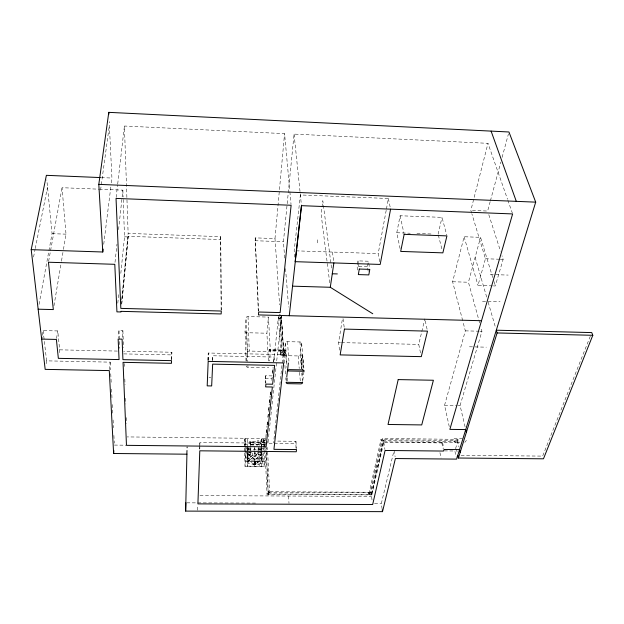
<?xml version="1.0" encoding="UTF-8"?>
<svg xmlns="http://www.w3.org/2000/svg" width="624" height="624" viewBox="0 0 624 624"><rect width="100%" height="100%" fill="white"/><g stroke="black" fill="none" stroke-linecap="round" stroke-linejoin="round"><path stroke-width="0.47" stroke-dasharray="3.12 2.34" d="M212.651 360.415L212.659 355.766L274.115 357.061L274.396 361.686M171.655 359.572L171.865 352.24L123.7 351.211M208.096 360.321L208.12 355.672M208.19 360.461L208.229 353.012L283.117 354.619L283.631 362.006M260.005 447.369L260.06 450.076M261.425 446.87L261.394 439.054L263.663 439.078L263.609 445.029M199.813 448.96L199.859 445.247M199.867 444.319L199.891 442.463L273.374 443.258M197.66 510.214L197.722 505.627M186.935 453.562L187.083 446.8M186.927 453.266L187.083 446.761M250.372 450.536L250.559 447.736M258.024 450.473L258.219 447.673M260.941 450.497L261.152 447.704M199.649 449.225L199.719 447.299M199.758 446.332L199.891 442.463M207.932 360.415L208.229 353.012M171.553 359.713L171.865 352.24M212.449 360.5L212.659 355.766M221.13 310.081L220.701 236.66L128.131 233.415L124.418 126.025L284.567 133.645L289.786 190.749M247.868 452.291L247.58 454.966L247.432 452.595L250.364 452.618L250.528 454.99L247.58 454.966M250.825 452.322L250.528 454.99M258.188 450.216L258.328 449.038L258.414 450.076M258.531 452.252L258.203 454.927L258.016 452.556L260.933 452.587L261.136 454.951L261.479 452.283M250.544 449.865L250.653 449.101L250.723 450.138M246.02 361.093L245.053 331.352L246.051 317.889A1.88 1.373 -1.9 0 1 248.024 316.555L268.429 317.086L270.403 351.515L269.459 361.023M258.266 311.064L255.185 237.869L274.989 238.571L279.607 304.894M246.542 361.07L247.213 352.396L246.051 317.889M244.491 447.049L244.842 438.867L247.447 438.898L248.141 461.159M264.202 450.676L264.693 461.308L264.147 466.549L245.045 466.393L245.489 461.136L244.842 438.867M247.627 447.704L247.478 449.459L250.403 449.491M247.393 459.428L248.079 453.983L247.393 459.428L254.062 464.552L254.787 459.124L254.062 464.552M259.88 452.462L262.057 453.976L261.526 459.233L254.701 464.669L247.588 463.359L248.048 458.102L255.2 459.42L262.244 458.227L261.713 463.476L254.701 464.669L247.463 459.108L247.915 453.843L250.208 452.205M248.937 449.475L249.093 447.72M369.135 494.653L369.01 492.242L268.359 491.728L268.226 492.905L268.297 494.442L371.654 494.933L371.475 492.523L368.839 492.515L369.135 494.653L371.771 494.668M274.989 238.571L284.567 133.645M122.265 337.272L122.881 330.712L118.966 330.619L118.24 338.122M254.381 449.951L254.709 446.441L254.803 448.921L256.253 449.935M254.639 450.676L254.311 454.186L247.463 459.108M254.249 466.658L254.171 464.677L254.881 464.233L259.288 464.233L259.155 465.527L260.918 462.922L259.678 460.278L259.561 461.464L254.584 461.705L254.179 464.755M268.429 360.984L266.908 333.216L268.429 317.086M254.701 464.669L255.2 459.42L262.057 453.976M255.302 464.568L255.801 459.319L262.111 454.303L261.581 459.56L255.302 464.568L255.801 459.319M121.672 299.738L128.131 233.415M121.696 303.646L128.224 236.324L220.568 239.53M121.719 304.262L128.224 236.324M265.45 383.183L265.489 375.765L272.173 375.898L273.047 367.419M254.436 461.986L254.506 463.897M260.099 449.717L260.036 450.38L259.904 447.252M261.355 450.255L261.503 448.734L263.78 448.757L263.656 445.957M284.716 258.055L283.429 241.714L294.068 134.098L487.984 143.325L507.515 199.259M117.803 303.194L118.872 292.609M120.822 273.367L124.519 236.8L123.139 197.925M261.581 459.56L262.111 454.303M109.379 369.658L110.152 362.138L46.589 360.859L45.965 364.642M263.624 450.278L263.78 448.757M266.198 433.68L265.699 438.5L127.14 436.917M266.3 432.713L266.994 425.958M267.095 424.991L267.493 421.138M267.891 417.277L268.492 411.489M268.593 410.522L269.287 403.767M269.389 402.8L270.091 396.045M270.184 395.086L270.683 390.257M273.632 361.764L274.115 357.061M265.621 440.372L266.019 436.504M266.425 432.627L266.721 429.718M267.228 424.874L267.524 421.972M268.024 417.128L268.328 414.219M268.726 410.35L269.131 406.474M269.529 402.597L269.927 398.728M270.332 394.852L270.629 391.942M271.83 380.32L272.236 376.451M272.633 372.575L273.039 368.698M273.733 361.92L278.46 316.29M268.016 442.213L281.424 316.766A2.2 1.544 -8.8 0 1 279.708 318.341L278.335 317.164M115.003 262.384L116.992 244.085M118.568 229.64L122.031 197.855M122.132 196.888L122.866 190.148L100.659 189.251M280.699 354.744L280.94 352.583L284.209 352.654L283.967 354.814C279.248 355.399 281.26 355.797 280.94 352.583M283.117 354.619L273.569 442.892M250.661 452.291L250.528 452.377M265.13 443.945A1.295 0.835 -3.3 0 0 264.763 444.319L267.025 494.161A1.357 0.827 -3.5 0 0 268.289 495.004L266.261 447.58M285.542 373.948L284.154 354.315L285.425 342.997A1.895 1.357 -4.3 0 1 287.477 341.671L299.941 341.96A1.895 1.357 -5 0 1 301.649 343.364L300.206 354.658L301.603 370.703M116.142 197.449L117.593 184.907M117.71 183.94L124.418 126.025M286.541 377.949L286.096 381.724L285.815 377.809M285.472 351.257L285.503 350.665L285.488 351.257L269.084 350.906L269.092 350.306L285.496 350.657M269.108 350.337L269.1 350.867M103.732 244.312L110.861 186.685M111.337 182.848L111.93 178.043L109.2 121.61M317.32 242.892L317.788 239.32M302.484 372.302L302.117 375.055L301.883 372.395M302.968 368.628L303.451 364.954L302.741 356.967L301.579 368.846M303.966 371.662L302.585 382.028L301.681 371.647M295.955 448.094L295.909 441.301L276.268 441.082M100.581 190.047L109.364 125.315M269.17 350.08L269.186 349.495L269.155 350.08L285.605 350.22L269.178 349.479M59.218 352.677L59.662 349.838L57.751 330.938L43.126 330.595L42.299 335.314M56.542 338.481L57.751 330.938M339.542 350.15L338.582 342.545L342.459 318.677M53.968 305.768L61.355 261.846M61.511 260.894L63.281 250.388M63.445 249.436L66.011 234.156L62.041 187.707L99.692 189.212M357.357 264.568L357.981 260.879L368.402 261.222L369.642 268.476M371.475 492.523L371.654 494.933M368.191 271.284L367.419 266.744L368.402 261.222M48.625 261.269L62.041 187.707M39.031 304.411L52.065 233.672L46.823 179.868M379.696 261.729L378.206 253.609L386.272 209.906M386.443 208.954L388.37 198.502L300.378 194.953L294.169 250.778L294.739 257.135M400.093 248.617L396.77 232.736L400.117 215.756L442.018 217.363L446.698 234.967M33.556 257.002L35.069 249.452M35.256 248.508L47.533 187.122M265.044 442.252L250.286 442.088L250.333 450.208M368.987 493.584L381.046 439.265M370.157 492.515A1.342 1.053 14.4 0 1 371.522 494.13A1.342 1.053 14.4 0 1 369.236 494.122A1.342 1.053 14.4 0 1 370.157 492.515L382.262 438.485L457.938 439.358L458.422 441.503L458.071 442.642L382.34 441.8A1.42 1.061 13.6 0 0 383.565 440.731A1.42 1.061 13.6 0 0 382.005 439.639L457.587 440.497L457.938 439.358M370.453 494.66L382.598 440.645A1.42 1.061 13.6 0 1 381.038 439.546A1.42 1.061 13.6 0 1 382.262 438.485M371.623 493.6L383.565 440.731M371.615 493.873L383.557 441.012M372.037 500.019L371.537 496.415L383.799 442.276L441.839 442.923L442.299 441.324L443.828 448.555M438.095 234.242L442.018 217.363M420.506 352.872L418.743 344.386L424.827 318.903M280.784 355.189L285.137 355.282L285.199 352.24L284.084 352.271L283.967 354.814M382.122 508.958L381.326 503.568L393.83 451.316M285.199 352.24L285.137 355.282M285.581 350.438L285.589 349.853M462.688 320.666L452.618 281.752L464.116 236.746L480.542 237.338L493.623 280.465M471.689 213.182L470.847 210.397L487.984 143.325M479.653 322.943L468.437 282.235L480.542 237.338M490.168 201.638L487.633 211.052L470.847 210.397M490.425 200.702L500.83 162.107M502.102 157.404L508.451 133.871M449.257 426.598L444.561 405.28L465.325 330.86L462.922 321.594M492.414 285.878L477.992 285.441L485.433 258.757L471.97 214.11M465.075 426.8L460.075 405.522L481.946 331.266L480.932 327.569M493.373 285.909L495.292 285.971L503.139 259.35L501.969 255.707M268.328 494.442L268.359 491.728M455.551 448.703L457.735 441.496M590.312 336.188L542.654 456.105L460.707 455.317M257.977 452.283L255.489 456.674L255.614 455.372L249.67 460.067M464.833 442.385L466.409 440.396M259.303 445.208L261.16 443.368L257.806 440.24L257.868 441.769L249.358 441.675L249.46 444.943L258.001 445.037M280.706 317.897L281.26 317.437L279.708 318.341A2.2 1.661 -12.4 0 1 278.32 316.727L280.839 353.948M249.92 457.298L255.871 452.603M264.927 444.382L250.185 444.226L250.232 444.686L250.286 442.088M253.274 450.013L254.803 448.921M265.372 447.619L263 449.101L260.902 447.821M186.763 502.835L196.841 502.874M197.761 502.874L257.01 503.1M374.533 503.545L381.326 503.568M268.273 492.001L269.623 492.008L267.423 447.424M268.421 492.25L369.174 492.757M268.234 493.919L371.436 494.419M199.961 495.62L371.537 496.415M245.489 461.136L264.693 461.308M247.673 466.159L261.83 466.276M114.387 445.076L126.017 445.201M444.343 450.887L454.857 450.996L456.245 457.306M258.508 447.47L258.57 449.108L261.518 449.132L261.526 450.161M247.868 447.502L247.915 449.14L250.871 449.171L250.871 450.193M258.055 449.428L260.972 449.459M258.079 454.186L261.011 454.217M247.478 454.225L250.419 454.256M258.203 454.927L261.136 454.951M462.61 438.664L453.617 438.563L454.397 442.096L459.818 442.159M382.598 440.645L458.422 441.503M265.223 440.037L260.356 439.975L260.606 445.622M263.531 440.333L265.153 440.349M261.175 441.269L263.437 441.301M263.624 442.307L265.247 442.322M265.177 442.634L250.333 442.541L250.45 441.223L250.575 444.982M274.342 443.274L295.612 443.5M244.413 444.14L247.003 444.171L247.088 446.971M265.988 444.545L264.716 444.748A1.295 0.835 -3.3 0 0 265.262 445.271M250.232 444.686L264.989 444.842M444.561 405.28L457.166 405.483M458.133 405.499L460.075 405.522M209.017 377.52L210.795 377.551M265.216 378.557L271.885 378.682M246.176 365.89A1.919 1.342 -2.1 0 0 247.985 367.271L268.796 367.684M247.213 352.396A1.942 1.381 -2.1 0 1 249.265 351.055L270.403 351.515M59.662 349.838L117.92 351.086M284.154 354.315A1.88 1.326 -4.2 0 0 285.87 355.688L298.171 355.945A1.872 1.326 -4.9 0 0 300.206 354.658M123.809 353.894L171.85 354.908M245.053 331.352A1.856 1.342 -1.9 0 0 246.808 332.732L266.908 333.216M338.582 342.545L340.509 342.592M341.476 342.615L418.743 344.386M469.443 346.788L474.131 346.897M475.067 346.913L486.33 347.17M465.325 330.86L479.177 331.204M480.106 331.227L481.946 331.266M482.5 301.283L500.089 301.782M367.419 266.744L357.053 266.409L357.911 271.861M490.191 274.513L508.186 275.083M452.618 281.752L468.437 282.235M296.08 250.84L378.206 253.609M485.433 258.757L499.411 259.225M500.339 259.256L503.139 259.35M52.065 233.672L66.011 234.156M254.966 240.724L283.429 241.714M124.519 236.8L128.248 236.933M396.77 232.736L410.225 233.228M416.949 233.47L431.363 233.992M101.33 177.606L111.93 178.043M279.708 318.341L279.872 318.396A1.466 0.983 6 0 0 281.26 317.437M279.209 318.178L279.872 318.396L282.212 354.775M261.526 459.233L254.311 454.186L254.249 452.533M254.241 452.806L260.551 457.61L260.278 460.379L253.984 455.575L253.867 456.869L251.729 452.439M247.915 453.843L255.2 459.42M247.853 454.163L254.561 459.303M278.499 317.569L278.343 317.366A1.466 0.983 6 0 0 279.872 318.396M284.123 352.217L284.209 352.654M507.835 200.171L512.312 213.01M488.803 214.695L500.503 251.152M493.904 281.377L495.292 285.971M249.038 450.107L248.89 447.4M475.137 257.384L486.806 297.531M488.163 302.195L495.487 327.405M464.116 236.746L477.992 285.441M438.337 235.17L442.143 250.068M457.587 440.497L458.952 446.909M456.417 448.976L457.22 452.587M425.24 320.783L427.3 330.19M400.117 215.756L403.954 233.415M441.839 442.923L442.978 448.344M388.37 198.502L390.406 208.268M439.943 452.65L441.059 458.063M394.056 450.38L395.101 456.729M357.981 260.879L358.27 262.696M358.418 263.601L358.995 267.228M383.799 442.276L384.946 449.553M343.028 318.661L344.175 327.194M332.436 252.065L333.754 262.025M331.531 268.008L322.819 200.733L321.095 213.977L329.932 284.388M43.126 330.595L46.589 360.859M294.068 134.098L301.392 204.781M289.879 191.716L291.026 204.298M301.634 343.013L303.95 369.002M299.941 341.96L302.305 368.917M298.171 355.945L299.239 368.464M299.559 372.317L300.3 380.991M285.55 268.624L288.592 307.07M295.909 441.301L296.47 448.648M287.477 341.671L288.99 361.912M285.425 342.997L287.009 364.728M285.87 355.688L286.712 367.255M287.477 377.863L287.758 381.724M281.198 316.228L283.842 353.73A1.521 1.076 -4 0 1 281.471 354.619A1.521 1.076 -4 0 1 281.681 352.747A1.521 1.076 -4 0 1 283.842 353.73L281.377 316.36L283.764 354.011M279.934 316.189L282.454 352.622M288.522 496.033L288.998 503.311M261.44 447.502L261.518 449.132M265.489 375.765L265.863 383.175M110.152 362.138L110.549 369.853M110.744 373.706L111.236 383.354M111.532 389.142L111.977 397.816M112.32 404.57L112.765 413.252M113.108 419.999L113.498 427.713M113.896 435.435L114.286 443.149M250.809 447.533L250.871 449.171M265.988 447.322L268.289 495.004M255.185 237.869L258.648 311.056M264.631 440.021L264.935 446.605M263.663 439.078L264.155 449.709M263.515 452.72L264.147 466.549M261.394 439.054L262.376 461.284M118.966 330.619L119.746 348.332M261.238 452.704L261.846 466.534L262.369 461.027L248.134 460.902L247.681 466.417L247.26 452.572M122.881 330.712L123.552 347.482M124.199 363.55L124.316 366.444M124.816 378.994L125.05 384.79M125.596 398.299L125.822 404.095M126.368 417.612L126.602 423.407M248.024 316.555L249.265 351.055M122.866 190.148L123.107 196.95M246.808 332.732L247.79 361.514M247.915 365.352L247.985 367.271M248.836 448.055L248.914 450.403M247.112 447.907L247.229 451.636M245.505 438.422L245.708 445.177M245.739 446.137C248.297 447.034 242.9 460.021 248.773 458.57L248.882 457.376L249.428 460.021L248.422 462.634L248.531 461.339C243.087 462.595 247.549 452.423 245.56 450.848M245.279 441.199L245.388 445.052M245.419 446.02L245.536 449.881M244.522 448.016L244.631 451.885M244.663 452.852L245.045 466.393M220.701 236.66L221.302 310.066M258.57 449.108L258.578 450.13M247.915 449.14L247.915 450.161M279.24 314.371A1.466 0.983 6.1 0 1 280.34 314.301M267.602 441.503A1.295 0.991 5.5 0 1 267.415 443.063M267.025 494.161A1.357 0.827 -3.5 0 1 268.476 493.334M301.174 362.965C301.486 368.675 301.727 357.295 301.174 362.965M301.642 359.385C301.961 365.095 302.195 353.683 301.642 359.385M302.11 355.781C302.429 361.499 302.663 350.041 302.11 355.781M268.367 491.166L268.18 492.835A1.349 0.835 -3.5 0 0 269.623 492.008A1.349 0.835 -3.5 0 0 268.367 491.166"/><path stroke-width="0.94" d="M186.904 454.194L113.615 453.5L109.286 370.594L45.178 369.369L31.2 249.647L102.781 251.995L98.803 184.376L108.787 112.351L508.958 131.984L535.704 202.145L456.643 459.108L395.405 458.546L382.512 511.649L185.648 511.103L186.935 453.562M185.648 511.103L185.843 502.835M113.615 453.5L113.872 450.692M289.271 315.721L301.486 205.67L512.632 213.931L449.865 429.374L465.73 429.577L466.378 432.315M301.486 205.67L295.152 261.674L380.195 264.436L390.585 209.157M286.751 377.052L288.397 363.028M102.781 251.995L103.132 249.116M372.762 313.755L330.291 287.282L333.879 262.93M41.972 337.202L41.644 339.089L56.394 339.425L58.344 358.34L119.067 359.572L118.147 339.058L122.093 339.144L122.936 359.658L171.514 360.649L171.499 363.308L123.053 362.341L126.469 445.341L266.105 446.8L272.36 387.005L265.637 386.888L265.91 384.103L272.649 384.22L274.622 365.383L212.651 364.135L211.669 385.944L207.191 385.866L208.182 361.39L283.702 362.934L273.928 449.335L296.533 449.561L296.236 451.768L199.789 450.817L197.902 503.888L372.661 504.52L385.086 450.466L443.555 451.058L444.015 449.459L459.56 449.615L460.177 452.353M31.2 249.647L46.387 175.328L100.363 177.567M458.429 458.024L497.102 332.951L496.306 330.205L591.747 332.584L592.8 335.299L543.465 458.812L458.429 458.024L457.821 455.286M497.102 332.951L592.8 335.299M38.15 309.192L53.321 309.582L48.446 262.228L114.793 264.311L116.93 311.86L120.97 311.961L120.947 311.345L221.161 313.95L221.309 311.033L120.83 308.389L116.033 198.416L291.119 205.265L280.145 312.585L258.695 312.016L258.445 314.917L481.525 320.72M292.625 286.166L330.291 287.282M332.28 273.772L337.334 273.928M98.803 184.376L535.704 202.145M491.104 131.11L516.298 201.357M382.247 509.855L382.512 511.649M108.787 112.351L108.872 114.2M344.432 329.09L340.15 354.9L421.294 356.639L427.51 331.126L344.432 329.09M359.284 269.045L358.34 274.583L368.807 274.911L369.798 269.381L359.284 269.045M404.157 234.343L400.678 251.417L442.861 252.86L446.94 235.888L404.157 234.343M398.198 379.595L388.027 424.476L421.73 424.921L433.399 380.25L398.198 379.595M302.632 382.582L286.135 382.286A1.934 1.334 -4.3 0 0 287.898 383.651L300.542 383.877A1.927 1.326 -4.9 0 0 302.632 382.582M302.39 369.876L289.575 369.626A1.95 1.357 -4.4 0 0 287.469 370.952L304.145 371.28A1.95 1.357 -5 0 0 302.39 369.876"/></g></svg>
